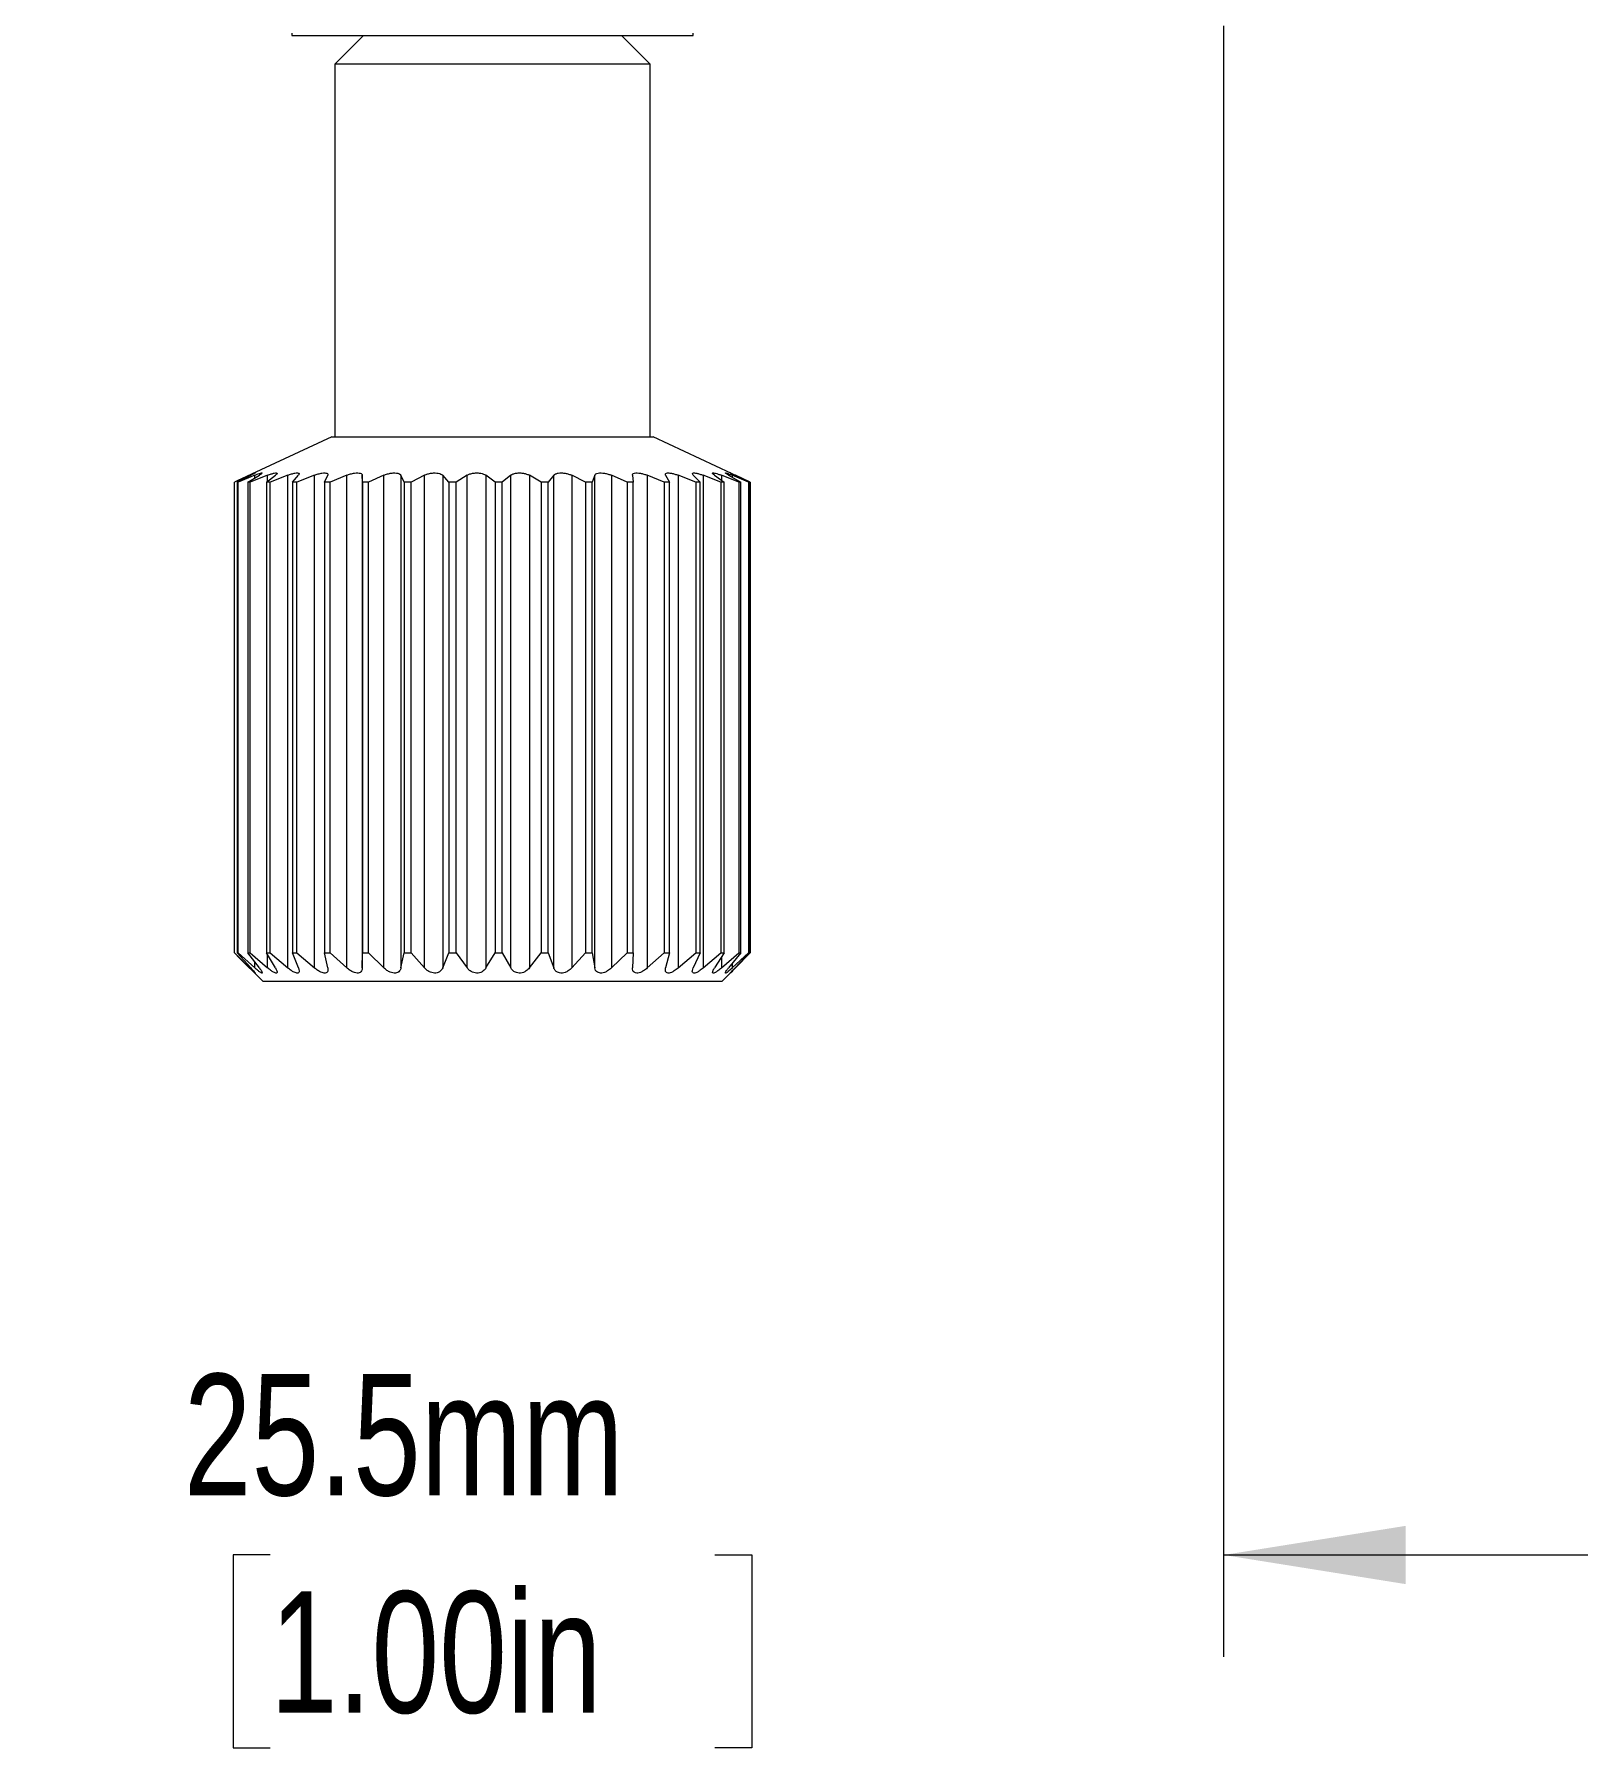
# Model space of a CAD drawing. Header units: millimetres. Extents: x 2 to 278, y 1 to 215.
# Drawn here: x 118.91 to 146, y 138.21 to 168.14 of the extents above; entities that cross this region are included whole.
import ezdxf

# ---------------------------------------------------------------- set-up
doc = ezdxf.new("R2010")
doc.units = ezdxf.units.MM
doc.styles.add('SLDTEXTSTYLE0', font='TXT', dxfattribs={"width": 0.75})
doc.dimstyles.new('SLDDIMSTYLE2', dxfattribs={"dimtxt": 2.116667, "dimasz": 3.175, "dimexe": 0, "dimexo": 0.0625, "dimgap": 0.529167, "dimtad": 0, "dimtih": 1, "dimtoh": 1, "dimdec": 1, "dimrnd": 1e-09, "dimzin": 12, "dimdsep": 46, "dimtxsty": 'SLDTEXTSTYLE0', "dimsah": 1, "dimcen": 0.09, "dimadec": 0, "dimazin": 3, "dimtfac": 1, "dimtdec": 1, "dimtmove": 0, "dimatfit": 0, "dimfxl": 1, "dimfrac": 2, "dimtolj": 1, "dimtzin": 12, "dimarcsym": 0})

# ---------------------------------------------------------------- blocks, each defined once
blk = doc.blocks.new('_D_4')
at = {"color": 7, "linetype": 'Continuous', "lineweight": 0}
for p, q in [((114.154, 168.294), (114.154, 139.846)), ((139.654, 168.294), (139.654, 139.846)), ((114.154, 141.624), (107.804, 141.624)), ((123.025, 141.624), (122.382, 141.624)), ((122.382, 141.624), (122.382, 138.261)), ((130.783, 141.624), (131.426, 141.624)), ((131.426, 141.624), (131.426, 138.261)), ((139.654, 141.624), (146.004, 141.624)), ((122.382, 138.261), (123.025, 138.261)), ((131.426, 138.261), (130.783, 138.261))]:
    blk.add_line(p, q, dxfattribs=at)
for points in [[(114.154, 141.624), (110.979, 142.132), (110.979, 141.116)], [(139.654, 141.624), (142.829, 141.116), (142.829, 142.132)]]:
    blk.add_solid(points, dxfattribs=at)
at = {"color": 7, "linetype": 'Continuous', "lineweight": 0, "char_height": 2.1167, "attachment_point": 1, "style": 'SLDTEXTSTYLE0'}
for s, insert in [('25.5mm', (121.522, 144.782)), ('1.00in', (123.025, 140.989))]:
    blk.add_mtext(s, dxfattribs=dict(at, insert=insert))

msp = doc.modelspace()

# ---------------------------------------------------------------- linework, layer by layer
at = {"color": 7, "linetype": 'Continuous', "lineweight": 0}
for p, q in [((123.404, 168.164), (123.404, 168.124)), ((123.404, 168.124), (130.404, 168.124)), ((124.654, 168.124), (124.154, 167.624)), ((129.654, 167.624), (129.154, 168.124)), ((130.404, 168.124), (130.404, 168.164)), ((124.154, 167.624), (124.154, 161.124)), ((129.654, 167.624), (124.154, 167.624)), ((129.654, 161.124), (129.654, 167.624)), ((124.104, 161.124), (122.454, 160.355)), ((124.104, 161.124), (124.139, 161.124)), ((124.139, 161.124), (129.704, 161.124)), ((131.075, 160.484), (129.704, 161.124)), ((122.669, 160.454), (122.404, 160.331)), ((122.451, 160.331), (122.691, 160.454)), ((122.76, 160.454), (122.471, 160.331)), ((122.639, 160.331), (122.84, 160.454)), ((122.984, 160.454), (122.68, 160.331)), ((122.963, 160.331), (123.12, 160.454)), ((123.334, 160.454), (123.025, 160.331)), ((123.334, 151.861), (123.334, 160.454)), ((123.415, 160.331), (123.521, 160.454)), ((123.799, 160.454), (123.495, 160.331)), ((123.799, 151.861), (123.799, 160.454)), ((123.978, 160.331), (124.031, 160.454)), ((124.364, 160.454), (124.075, 160.331)), ((124.364, 151.861), (124.364, 160.454)), ((124.636, 160.331), (124.634, 160.454)), ((124.634, 160.454), (124.634, 151.861)), ((125.011, 160.454), (124.745, 160.331)), ((125.011, 151.861), (125.011, 160.454)), ((125.366, 160.331), (125.309, 160.454)), ((125.309, 160.454), (125.309, 151.861)), ((125.718, 160.454), (125.484, 160.331)), ((125.718, 151.861), (125.718, 160.454)), ((126.146, 160.331), (126.036, 160.454)), ((126.036, 160.454), (126.036, 151.861)), ((126.463, 160.454), (126.27, 160.331)), ((126.463, 151.861), (126.463, 160.454)), ((126.95, 160.331), (126.79, 160.454)), ((126.79, 160.454), (126.79, 151.861)), ((127.223, 160.454), (127.075, 160.331)), ((127.223, 151.861), (127.223, 160.454)), ((127.753, 160.331), (127.548, 160.454)), ((127.548, 160.454), (127.548, 151.861)), ((127.972, 160.454), (127.876, 160.331)), ((127.972, 151.861), (127.972, 160.454)), ((128.529, 160.331), (128.286, 160.454)), ((128.286, 160.454), (128.286, 151.861)), ((128.687, 160.454), (128.645, 160.331)), ((128.687, 151.861), (128.687, 160.454)), ((129.252, 160.331), (128.979, 160.454)), ((128.979, 160.454), (128.979, 151.861)), ((129.345, 160.454), (129.358, 160.331)), ((129.899, 160.331), (129.605, 160.454)), ((129.605, 160.454), (129.605, 151.861)), ((129.924, 160.454), (129.992, 160.331)), ((130.451, 160.331), (130.145, 160.454)), ((130.145, 160.454), (130.145, 151.861)), ((130.406, 160.454), (130.527, 160.331)), ((130.888, 160.331), (130.58, 160.454)), ((130.58, 160.454), (130.58, 151.861)), ((130.776, 160.454), (130.945, 160.331)), ((131.198, 160.331), (130.897, 160.454)), ((131.021, 160.454), (131.234, 160.331)), ((131.369, 160.331), (131.086, 160.454)), ((131.134, 160.454), (131.383, 160.331)), ((131.397, 160.331), (131.14, 160.454)), ((122.404, 152.124), (122.404, 160.331)), ((122.471, 160.331), (122.451, 160.331)), ((122.451, 160.331), (122.451, 152.124)), ((122.471, 152.124), (122.471, 160.331)), ((122.68, 160.331), (122.639, 160.331)), ((122.639, 160.331), (122.639, 152.124)), ((122.68, 152.124), (122.68, 160.331)), ((123.025, 160.331), (122.963, 160.331)), ((122.963, 160.331), (122.963, 152.124)), ((123.025, 152.124), (123.025, 160.331)), ((123.495, 160.331), (123.415, 160.331)), ((123.415, 160.331), (123.415, 152.124)), ((123.495, 152.124), (123.495, 160.331)), ((124.075, 160.331), (123.978, 160.331)), ((123.978, 160.331), (123.978, 152.124)), ((124.075, 152.124), (124.075, 160.331)), ((124.745, 160.331), (124.636, 160.331)), ((124.636, 160.331), (124.636, 152.124)), ((124.745, 152.124), (124.745, 160.331)), ((125.484, 160.331), (125.366, 160.331)), ((125.366, 160.331), (125.366, 152.124)), ((125.484, 152.124), (125.484, 160.331)), ((126.27, 160.331), (126.146, 160.331)), ((126.146, 160.331), (126.146, 152.124)), ((126.27, 152.124), (126.27, 160.331)), ((127.075, 160.331), (126.95, 160.331)), ((126.95, 160.331), (126.95, 152.124)), ((127.075, 152.124), (127.075, 160.331)), ((127.876, 160.331), (127.753, 160.331)), ((127.753, 160.331), (127.753, 152.124)), ((127.876, 152.124), (127.876, 160.331)), ((128.645, 160.331), (128.529, 160.331)), ((128.529, 160.331), (128.529, 152.124)), ((128.645, 152.124), (128.645, 160.331)), ((129.358, 160.331), (129.252, 160.331)), ((129.252, 160.331), (129.252, 152.124)), ((129.358, 152.124), (129.358, 160.331)), ((129.992, 160.331), (129.899, 160.331)), ((129.899, 160.331), (129.899, 152.124)), ((129.992, 152.124), (129.992, 160.331)), ((130.527, 160.331), (130.451, 160.331)), ((130.451, 160.331), (130.451, 152.124)), ((130.527, 152.124), (130.527, 160.331)), ((130.945, 160.331), (130.888, 160.331)), ((130.888, 160.331), (130.888, 152.124)), ((130.945, 152.124), (130.945, 160.331)), ((131.234, 160.331), (131.198, 160.331)), ((131.198, 160.331), (131.198, 152.124)), ((131.234, 152.124), (131.234, 160.331)), ((131.383, 160.331), (131.369, 160.331)), ((131.369, 160.331), (131.369, 152.124)), ((131.383, 152.124), (131.383, 160.331)), ((131.397, 160.331), (131.397, 152.124)), ((122.404, 152.124), (122.669, 151.861)), ((122.691, 151.861), (122.451, 152.124)), ((122.451, 152.124), (122.471, 152.124)), ((122.454, 152.074), (122.904, 151.624)), ((122.471, 152.124), (122.76, 151.861)), ((122.84, 151.861), (122.639, 152.124)), ((122.639, 152.124), (122.68, 152.124)), ((122.68, 152.124), (122.984, 151.861)), ((123.12, 151.861), (122.963, 152.124)), ((122.963, 152.124), (123.025, 152.124)), ((123.025, 152.124), (123.334, 151.861)), ((123.521, 151.861), (123.415, 152.124)), ((123.415, 152.124), (123.495, 152.124)), ((123.495, 152.124), (123.799, 151.861)), ((124.031, 151.861), (123.978, 152.124)), ((123.978, 152.124), (124.075, 152.124)), ((124.075, 152.124), (124.364, 151.861)), ((124.634, 151.861), (124.636, 152.124)), ((124.636, 152.124), (124.745, 152.124)), ((124.745, 152.124), (125.011, 151.861)), ((125.309, 151.861), (125.366, 152.124)), ((125.366, 152.124), (125.484, 152.124)), ((125.484, 152.124), (125.718, 151.861)), ((126.036, 151.861), (126.146, 152.124)), ((126.146, 152.124), (126.27, 152.124)), ((126.27, 152.124), (126.463, 151.861)), ((126.79, 151.861), (126.95, 152.124)), ((126.95, 152.124), (127.075, 152.124)), ((127.075, 152.124), (127.223, 151.861)), ((127.548, 151.861), (127.753, 152.124)), ((127.753, 152.124), (127.876, 152.124)), ((127.876, 152.124), (127.972, 151.861)), ((128.286, 151.861), (128.529, 152.124)), ((128.529, 152.124), (128.645, 152.124)), ((128.645, 152.124), (128.687, 151.861)), ((128.979, 151.861), (129.252, 152.124)), ((129.252, 152.124), (129.358, 152.124)), ((129.358, 152.124), (129.345, 151.861)), ((129.605, 151.861), (129.899, 152.124)), ((129.899, 152.124), (129.992, 152.124)), ((129.992, 152.124), (129.924, 151.861)), ((130.145, 151.861), (130.451, 152.124)), ((130.527, 152.124), (130.406, 151.861)), ((130.451, 152.124), (130.527, 152.124)), ((130.58, 151.861), (130.888, 152.124)), ((130.945, 152.124), (130.776, 151.861)), ((130.888, 152.124), (130.945, 152.124)), ((130.897, 151.861), (131.198, 152.124)), ((131.234, 152.124), (131.021, 151.861)), ((131.086, 151.861), (131.369, 152.124)), ((131.383, 152.124), (131.134, 151.861)), ((131.14, 151.861), (131.397, 152.124)), ((131.198, 152.124), (131.234, 152.124)), ((131.369, 152.124), (131.383, 152.124)), ((130.904, 151.624), (131.075, 151.795)), ((122.913, 151.624), (122.904, 151.624)), ((123.027, 151.624), (122.913, 151.624)), ((123.265, 151.624), (123.027, 151.624)), ((123.62, 151.624), (123.265, 151.624)), ((124.081, 151.624), (123.62, 151.624)), ((124.632, 151.624), (124.081, 151.624)), ((125.256, 151.624), (124.632, 151.624)), ((125.934, 151.624), (125.256, 151.624)), ((126.642, 151.624), (125.934, 151.624)), ((127.359, 151.624), (126.642, 151.624)), ((128.061, 151.624), (127.359, 151.624)), ((128.726, 151.624), (128.061, 151.624)), ((129.333, 151.624), (128.726, 151.624)), ((129.861, 151.624), (129.333, 151.624)), ((130.295, 151.624), (129.861, 151.624)), ((130.619, 151.624), (130.295, 151.624)), ((130.824, 151.624), (130.619, 151.624)), ((130.903, 151.624), (130.824, 151.624)), ((130.904, 151.624), (130.903, 151.624))]:
    msp.add_line(p, q, dxfattribs=at)
at = {"color": 8, "linetype": 'Continuous', "lineweight": 0}
for p, q in [((122.669, 160.442), (122.669, 160.454)), ((122.76, 160.405), (122.76, 160.454)), ((122.984, 160.347), (122.984, 160.454)), ((130.897, 160.454), (130.897, 160.366)), ((131.086, 160.454), (131.086, 160.416)), ((122.984, 151.861), (122.984, 152.089)), ((122.669, 151.861), (122.669, 151.886)), ((122.76, 151.861), (122.76, 151.966)), ((130.897, 152.049), (130.897, 151.861)), ((131.086, 151.942), (131.086, 151.861))]:
    msp.add_line(p, q, dxfattribs=at)
at = {"color": 7, "linetype": 'Continuous', "lineweight": 0}
for points, knots in [([(122.669, 160.454), (122.687, 160.462), (122.722, 160.478), (122.756, 160.493), (122.769, 160.497), (122.761, 160.49), (122.735, 160.476), (122.706, 160.461), (122.691, 160.454)], [0, 0, 0, 0, 0.177785, 0.35613, 0.521287, 0.676029, 0.831716, 1, 1, 1, 1]), ([(122.76, 160.454), (122.78, 160.462), (122.819, 160.478), (122.864, 160.493), (122.888, 160.497), (122.891, 160.49), (122.876, 160.476), (122.853, 160.461), (122.84, 160.454)], [0, 0, 0, 0, 0.177785, 0.35613, 0.521287, 0.676029, 0.831716, 1, 1, 1, 1]), ([(122.984, 160.454), (123.005, 160.462), (123.048, 160.478), (123.101, 160.493), (123.136, 160.497), (123.15, 160.49), (123.146, 160.476), (123.129, 160.461), (123.12, 160.454)], [0, 0, 0, 0, 0.177785, 0.35613, 0.521287, 0.676029, 0.831716, 1, 1, 1, 1]), ([(123.334, 160.454), (123.356, 160.462), (123.4, 160.478), (123.46, 160.493), (123.505, 160.497), (123.53, 160.49), (123.537, 160.476), (123.527, 160.461), (123.521, 160.454)], [0, 0, 0, 0, 0.177785, 0.35613, 0.521287, 0.676029, 0.831716, 1, 1, 1, 1]), ([(123.799, 160.454), (123.821, 160.462), (123.865, 160.478), (123.931, 160.493), (123.983, 160.497), (124.018, 160.49), (124.037, 160.476), (124.033, 160.461), (124.031, 160.454)], [0, 0, 0, 0, 0.177785, 0.35613, 0.521287, 0.676029, 0.831716, 1, 1, 1, 1]), ([(124.364, 160.454), (124.385, 160.462), (124.428, 160.478), (124.496, 160.493), (124.555, 160.497), (124.599, 160.49), (124.628, 160.476), (124.632, 160.461), (124.634, 160.454)], [0, 0, 0, 0, 0.177785, 0.35613, 0.521287, 0.676029, 0.831716, 1, 1, 1, 1]), ([(125.011, 160.454), (125.031, 160.462), (125.071, 160.478), (125.139, 160.493), (125.203, 160.497), (125.254, 160.49), (125.293, 160.476), (125.303, 160.461), (125.309, 160.454)], [0, 0, 0, 0, 0.177785, 0.35613, 0.521287, 0.676029, 0.831716, 1, 1, 1, 1]), ([(125.718, 160.454), (125.736, 160.462), (125.772, 160.478), (125.839, 160.493), (125.905, 160.497), (125.962, 160.49), (126.009, 160.476), (126.027, 160.461), (126.036, 160.454)], [0, 0, 0, 0, 0.177785, 0.35613, 0.521287, 0.676029, 0.831716, 1, 1, 1, 1]), ([(126.463, 160.454), (126.479, 160.462), (126.509, 160.478), (126.573, 160.493), (126.64, 160.497), (126.701, 160.49), (126.754, 160.476), (126.778, 160.461), (126.79, 160.454)], [0, 0, 0, 0, 0.1777852, 0.35613, 0.5212865, 0.6760286, 0.8317156, 1, 1, 1, 1]), ([(127.223, 160.454), (127.235, 160.462), (127.26, 160.478), (127.318, 160.493), (127.383, 160.497), (127.446, 160.49), (127.504, 160.476), (127.533, 160.461), (127.548, 160.454)], [0, 0, 0, 0, 0.177785, 0.35613, 0.521287, 0.676029, 0.831716, 1, 1, 1, 1]), ([(127.972, 160.454), (127.981, 160.462), (127.999, 160.478), (128.049, 160.493), (128.11, 160.497), (128.173, 160.49), (128.235, 160.476), (128.268, 160.461), (128.286, 160.454)], [0, 0, 0, 0, 0.177785, 0.35613, 0.521287, 0.676029, 0.831716, 1, 1, 1, 1]), ([(128.687, 160.454), (128.692, 160.462), (128.702, 160.478), (128.744, 160.493), (128.799, 160.497), (128.86, 160.49), (128.922, 160.476), (128.959, 160.461), (128.979, 160.454)], [0, 0, 0, 0, 0.177785, 0.35613, 0.521287, 0.676029, 0.831716, 1, 1, 1, 1]), ([(129.345, 160.454), (129.346, 160.462), (129.348, 160.478), (129.379, 160.493), (129.427, 160.497), (129.484, 160.49), (129.545, 160.476), (129.585, 160.461), (129.605, 160.454)], [0, 0, 0, 0, 0.1777852, 0.35613, 0.5212865, 0.6760286, 0.8317156, 1, 1, 1, 1]), ([(129.924, 160.454), (129.921, 160.462), (129.915, 160.478), (129.935, 160.493), (129.974, 160.497), (130.025, 160.49), (130.084, 160.476), (130.124, 160.461), (130.145, 160.454)], [0, 0, 0, 0, 0.1777852, 0.35613, 0.5212865, 0.6760286, 0.8317156, 1, 1, 1, 1]), ([(130.406, 160.454), (130.399, 160.462), (130.386, 160.478), (130.394, 160.493), (130.422, 160.497), (130.465, 160.49), (130.519, 160.476), (130.559, 160.461), (130.58, 160.454)], [0, 0, 0, 0, 0.177785, 0.35613, 0.521287, 0.676029, 0.831716, 1, 1, 1, 1]), ([(130.776, 160.454), (130.765, 160.462), (130.745, 160.478), (130.74, 160.493), (130.757, 160.497), (130.791, 160.49), (130.839, 160.476), (130.877, 160.461), (130.897, 160.454)], [0, 0, 0, 0, 0.177785, 0.35613, 0.521287, 0.676029, 0.831716, 1, 1, 1, 1]), ([(131.021, 160.454), (131.007, 160.462), (130.98, 160.478), (130.963, 160.493), (130.968, 160.497), (130.993, 160.49), (131.032, 160.476), (131.068, 160.461), (131.086, 160.454)], [0, 0, 0, 0, 0.177785, 0.35613, 0.521287, 0.676029, 0.831716, 1, 1, 1, 1]), ([(131.134, 160.454), (131.117, 160.462), (131.084, 160.478), (131.055, 160.493), (131.049, 160.497), (131.062, 160.49), (131.093, 160.476), (131.124, 160.461), (131.14, 160.454)], [0, 0, 0, 0, 0.1777852, 0.35613, 0.5212865, 0.6760286, 0.8317156, 1, 1, 1, 1]), ([(122.691, 151.861), (122.708, 151.843), (122.735, 151.813), (122.759, 151.784), (122.768, 151.771), (122.763, 151.773), (122.745, 151.788), (122.714, 151.817), (122.684, 151.846), (122.669, 151.861)], [0, 0, 0, 0, 0.199126, 0.337971, 0.453762, 0.569932, 0.678582, 0.829277, 1, 1, 1, 1]), ([(122.84, 151.861), (122.854, 151.843), (122.876, 151.813), (122.89, 151.784), (122.889, 151.771), (122.875, 151.773), (122.849, 151.788), (122.81, 151.817), (122.777, 151.846), (122.76, 151.861)], [0, 0, 0, 0, 0.1991256, 0.3379705, 0.4537621, 0.5699322, 0.6785816, 0.829277, 1, 1, 1, 1]), ([(123.12, 151.861), (123.13, 151.843), (123.146, 151.813), (123.15, 151.784), (123.139, 151.771), (123.117, 151.773), (123.083, 151.788), (123.038, 151.817), (123.003, 151.846), (122.984, 151.861)], [0, 0, 0, 0, 0.199126, 0.337971, 0.453762, 0.569932, 0.678582, 0.829277, 1, 1, 1, 1]), ([(123.521, 151.861), (123.527, 151.843), (123.537, 151.813), (123.53, 151.784), (123.51, 151.771), (123.481, 151.773), (123.44, 151.788), (123.39, 151.817), (123.354, 151.846), (123.334, 151.861)], [0, 0, 0, 0, 0.199126, 0.337971, 0.453762, 0.569932, 0.678582, 0.829277, 1, 1, 1, 1]), ([(124.031, 151.861), (124.033, 151.843), (124.037, 151.813), (124.019, 151.784), (123.991, 151.771), (123.954, 151.773), (123.909, 151.788), (123.855, 151.817), (123.819, 151.846), (123.799, 151.861)], [0, 0, 0, 0, 0.199126, 0.337971, 0.453762, 0.569932, 0.678582, 0.829277, 1, 1, 1, 1]), ([(124.634, 151.861), (124.632, 151.843), (124.628, 151.813), (124.6, 151.784), (124.565, 151.771), (124.523, 151.773), (124.473, 151.788), (124.418, 151.817), (124.383, 151.846), (124.364, 151.861)], [0, 0, 0, 0, 0.199126, 0.337971, 0.453762, 0.569932, 0.678582, 0.829277, 1, 1, 1, 1]), ([(125.309, 151.861), (125.303, 151.843), (125.293, 151.813), (125.256, 151.784), (125.214, 151.771), (125.168, 151.773), (125.116, 151.788), (125.06, 151.817), (125.028, 151.846), (125.011, 151.861)], [0, 0, 0, 0, 0.199126, 0.337971, 0.453762, 0.569932, 0.678582, 0.829277, 1, 1, 1, 1]), ([(126.036, 151.861), (126.026, 151.843), (126.009, 151.813), (125.964, 151.784), (125.917, 151.771), (125.869, 151.773), (125.816, 151.788), (125.762, 151.817), (125.733, 151.846), (125.718, 151.861)], [0, 0, 0, 0, 0.1991256, 0.3379705, 0.4537621, 0.5699322, 0.6785816, 0.829277, 1, 1, 1, 1]), ([(126.79, 151.861), (126.777, 151.843), (126.754, 151.813), (126.703, 151.784), (126.653, 151.771), (126.603, 151.773), (126.551, 151.788), (126.501, 151.817), (126.476, 151.846), (126.463, 151.861)], [0, 0, 0, 0, 0.199126, 0.337971, 0.453762, 0.569932, 0.678582, 0.829277, 1, 1, 1, 1]), ([(127.548, 151.861), (127.532, 151.843), (127.504, 151.813), (127.448, 151.784), (127.396, 151.771), (127.346, 151.773), (127.298, 151.788), (127.253, 151.817), (127.233, 151.846), (127.223, 151.861)], [0, 0, 0, 0, 0.1991256, 0.3379705, 0.4537621, 0.5699322, 0.6785816, 0.829277, 1, 1, 1, 1]), ([(128.286, 151.861), (128.267, 151.843), (128.235, 151.813), (128.176, 151.784), (128.123, 151.771), (128.076, 151.773), (128.032, 151.788), (127.993, 151.817), (127.979, 151.846), (127.972, 151.861)], [0, 0, 0, 0, 0.199126, 0.337971, 0.453762, 0.569932, 0.678582, 0.829277, 1, 1, 1, 1]), ([(128.979, 151.861), (128.958, 151.843), (128.922, 151.813), (128.863, 151.784), (128.812, 151.771), (128.768, 151.773), (128.729, 151.788), (128.699, 151.817), (128.691, 151.846), (128.687, 151.861)], [0, 0, 0, 0, 0.199126, 0.337971, 0.453762, 0.569932, 0.678582, 0.829277, 1, 1, 1, 1]), ([(129.605, 151.861), (129.583, 151.843), (129.545, 151.813), (129.486, 151.784), (129.439, 151.771), (129.4, 151.773), (129.368, 151.788), (129.347, 151.817), (129.345, 151.846), (129.345, 151.861)], [0, 0, 0, 0, 0.1991256, 0.3379705, 0.4537621, 0.5699322, 0.6785816, 0.829277, 1, 1, 1, 1]), ([(130.145, 151.861), (130.122, 151.843), (130.084, 151.813), (130.027, 151.784), (129.984, 151.771), (129.951, 151.773), (129.928, 151.788), (129.916, 151.817), (129.921, 151.846), (129.924, 151.861)], [0, 0, 0, 0, 0.199126, 0.337971, 0.453762, 0.569932, 0.678582, 0.829277, 1, 1, 1, 1]), ([(130.58, 151.861), (130.557, 151.843), (130.519, 151.813), (130.468, 151.784), (130.43, 151.771), (130.405, 151.773), (130.39, 151.788), (130.388, 151.817), (130.4, 151.846), (130.406, 151.861)], [0, 0, 0, 0, 0.199126, 0.337971, 0.453762, 0.569932, 0.678582, 0.829277, 1, 1, 1, 1]), ([(130.897, 151.861), (130.876, 151.843), (130.839, 151.813), (130.794, 151.784), (130.764, 151.771), (130.746, 151.773), (130.741, 151.788), (130.749, 151.817), (130.766, 151.846), (130.776, 151.861)], [0, 0, 0, 0, 0.199126, 0.337971, 0.453762, 0.569932, 0.678582, 0.829277, 1, 1, 1, 1]), ([(131.086, 151.861), (131.066, 151.843), (131.032, 151.813), (130.995, 151.784), (130.973, 151.771), (130.964, 151.773), (130.968, 151.788), (130.986, 151.817), (131.009, 151.846), (131.021, 151.861)], [0, 0, 0, 0, 0.199126, 0.337971, 0.453762, 0.569932, 0.678582, 0.829277, 1, 1, 1, 1]), ([(131.14, 151.861), (131.123, 151.843), (131.093, 151.813), (131.064, 151.784), (131.051, 151.771), (131.051, 151.773), (131.064, 151.788), (131.091, 151.817), (131.119, 151.846), (131.134, 151.861)], [0, 0, 0, 0, 0.199126, 0.337971, 0.453762, 0.569932, 0.678582, 0.829277, 1, 1, 1, 1])]:
    msp.add_open_spline(points, degree=3, knots=knots, dxfattribs=at)

# ---------------------------------------------------------------- dimensions: what is measured, and where the dimension line sits
dim = msp.add_linear_dim(base=(139.654, 141.624), p1=(114.154, 169.564), p2=(139.654, 169.564), dimstyle='SLDDIMSTYLE2', dxfattribs=at)
dim.commit()
dim.dimension.update_dxf_attribs({"geometry": '_D_4', "text_midpoint": (126.904, 141.624), "dimtype": 160})

doc.saveas('drawing.dxf')
